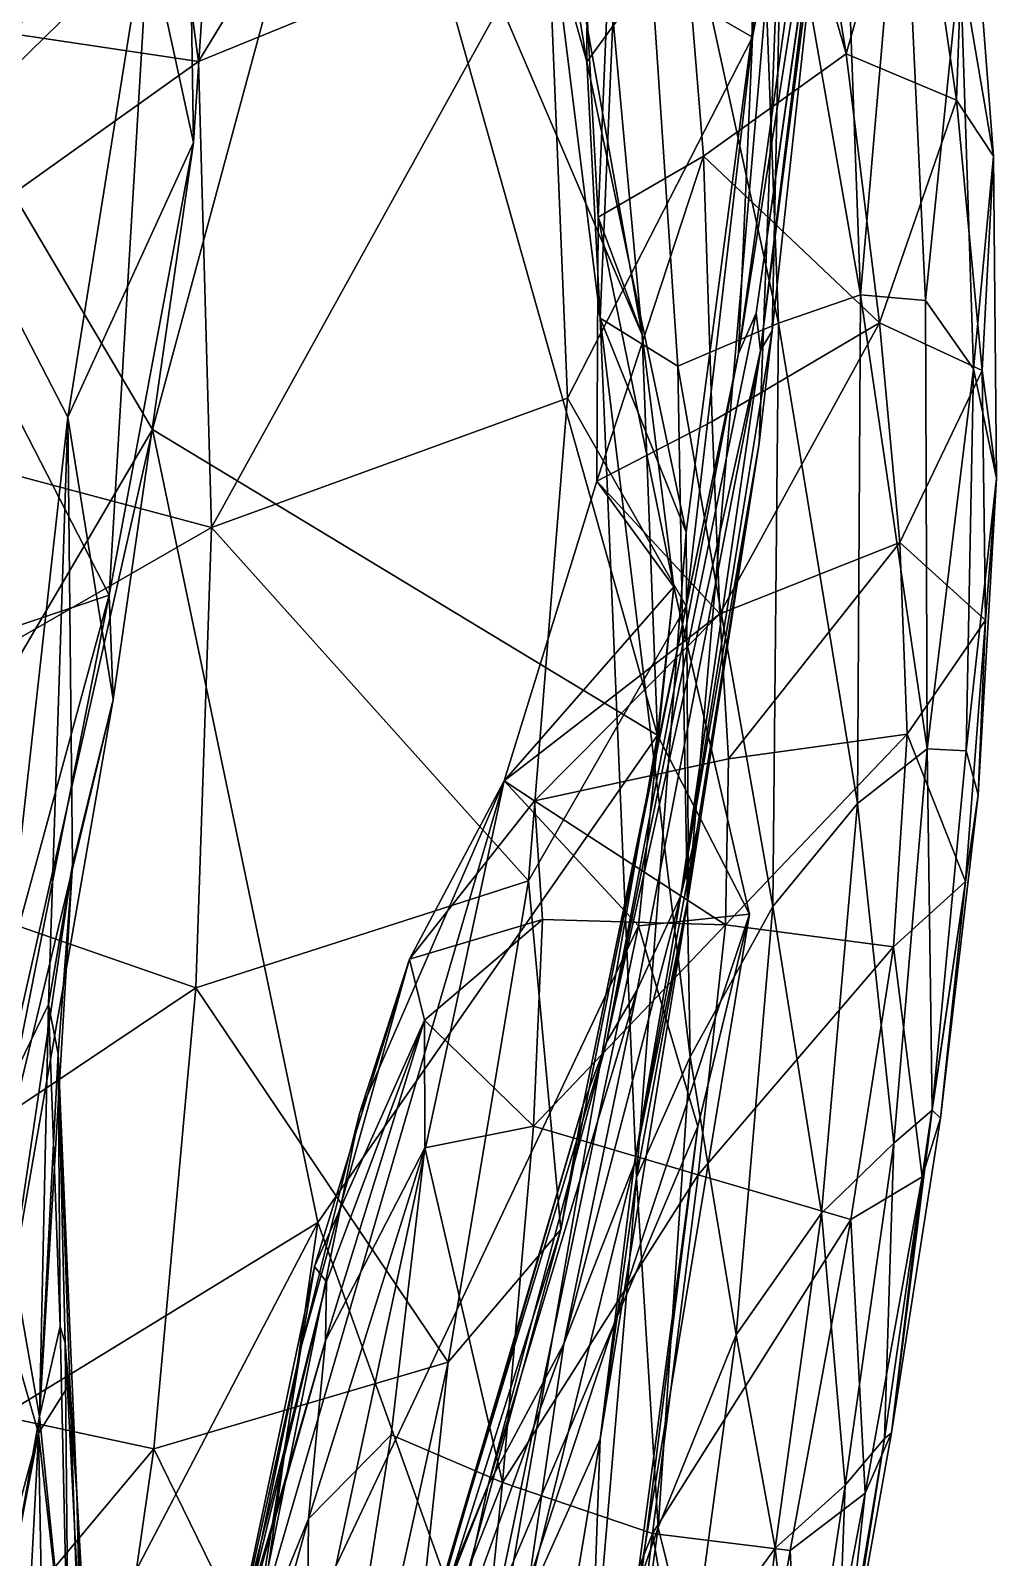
# Model space of a CAD drawing. Extents: x -76 to 76, y -20 to 79.
# Drawn here: x 0.945 to 1.41, y -15.632 to -14.896 of the extents above; entities that cross this region are included whole.
import ezdxf

# ---------------------------------------------------------------- set-up
doc = ezdxf.new("R2010")
doc.units = 0

msp = doc.modelspace()

# ---------------------------------------------------------------- linework, layer by layer
for points in [[(0.9412, -14.53063, 25.77977), (0.90416, -14.96904, 25.70226), (1.01999, -14.72566, 26.1235)], [(1.2365, -14.5577, 25.62868), (1.27637, -14.53371, 25.67104), (1.33787, -14.90751, 25.76843)], [(1.37071, -14.79108, 25.877), (1.33787, -14.90751, 25.76843), (1.27637, -14.53371, 25.67104)], [(1.15782, -14.58485, 25.38477), (1.19522, -14.56262, 25.55366), (1.23951, -15.04292, 25.56967)], [(1.19522, -14.56262, 25.55366), (1.2365, -14.5577, 25.62868), (1.21837, -14.98619, 25.6636)], [(1.19522, -14.56262, 25.55366), (1.21837, -14.98619, 25.6636), (1.23951, -15.04292, 25.56967)], [(1.2365, -14.5577, 25.62868), (1.26916, -14.95683, 25.71421), (1.21837, -14.98619, 25.6636)], [(1.26916, -14.95683, 25.71421), (1.2365, -14.5577, 25.62868), (1.33787, -14.90751, 25.76843)], [(1.15782, -14.58485, 25.38477), (1.23951, -15.04292, 25.56967), (1.10242, -14.72315, 25.20269)], [(1.34887, -14.65341, 27.23069), (1.34815, -14.60802, 27.35336), (1.28593, -15.05191, 27.29022)], [(1.28593, -15.05191, 27.29022), (1.34815, -14.60802, 27.35336), (1.29274, -14.89961, 27.44799)], [(1.286, -14.691, 27.59805), (1.29274, -14.89961, 27.44799), (1.34815, -14.60802, 27.35336)], [(1.21287, -14.91148, 26.73605), (1.14124, -14.65526, 26.67494), (1.21413, -14.67933, 26.8129)], [(1.14124, -14.65526, 26.67494), (1.21287, -14.91148, 26.73605), (1.17529, -14.68046, 26.59315)], [(1.29446, -15.03251, 27.2097), (1.34887, -14.65341, 27.23069), (1.28593, -15.05191, 27.29022)], [(1.34887, -14.65341, 27.23069), (1.29446, -15.03251, 27.2097), (1.33947, -14.71735, 27.13695)], [(1.21287, -14.91148, 26.73605), (1.21413, -14.67933, 26.8129), (1.30781, -14.78148, 26.93208)], [(1.00474, -14.75482, 27.91396), (1.02585, -14.91123, 27.82621), (1.1626, -14.6868, 27.81308)], [(1.02585, -14.91123, 27.82621), (1.19422, -14.84258, 27.69743), (1.1626, -14.6868, 27.81308)], [(1.21287, -14.91148, 26.73605), (1.21938, -15.03495, 26.63038), (1.17529, -14.68046, 26.59315)], [(1.23332, -14.7075, 26.50201), (1.17529, -14.68046, 26.59315), (1.21938, -15.03495, 26.63038)], [(1.286, -14.691, 27.59805), (1.19422, -14.84258, 27.69743), (1.29274, -14.89961, 27.44799)], [(1.2568, -15.05803, 26.5378), (1.23332, -14.7075, 26.50201), (1.21938, -15.03495, 26.63038)], [(1.2568, -15.05803, 26.5378), (1.30524, -15.03736, 26.4457), (1.23332, -14.7075, 26.50201)], [(1.30524, -15.03736, 26.4457), (1.29367, -14.73139, 26.41364), (1.23332, -14.7075, 26.50201)], [(1.039, -14.71336, 26.42065), (1.02346, -14.95019, 26.38716), (1.00178, -14.85049, 26.63881)], [(1.039, -14.71336, 26.42065), (1.01999, -14.72566, 26.1235), (1.02346, -14.95019, 26.38716)], [(1.00376, -15.08852, 25.06716), (0.87522, -14.871, 24.95204), (1.10242, -14.72315, 25.20269)], [(1.00376, -15.08852, 25.06716), (1.10242, -14.72315, 25.20269), (1.24698, -15.23582, 25.4624)], [(1.23951, -15.04292, 25.56967), (1.24698, -15.23582, 25.4624), (1.10242, -14.72315, 25.20269)], [(1.29446, -15.03251, 27.2097), (1.2965, -15.0505, 27.12842), (1.33947, -14.71735, 27.13695)], [(1.33604, -14.72982, 27.04046), (1.33947, -14.71735, 27.13695), (1.2965, -15.0505, 27.12842)], [(0.90416, -14.96904, 25.70226), (0.96294, -15.0826, 26.06565), (1.01999, -14.72566, 26.1235)], [(1.01999, -14.72566, 26.1235), (0.96294, -15.0826, 26.06565), (1.02346, -14.95019, 26.38716)], [(1.34481, -15.02359, 26.35593), (1.33472, -14.75199, 26.33557), (1.29367, -14.73139, 26.41364)], [(1.30524, -15.03736, 26.4457), (1.34481, -15.02359, 26.35593), (1.29367, -14.73139, 26.41364)], [(1.30227, -15.04097, 27.04022), (1.33604, -14.72982, 27.04046), (1.2965, -15.0505, 27.12842)], [(1.33604, -14.72982, 27.04046), (1.30227, -15.04097, 27.04022), (1.30781, -14.78148, 26.93208)], [(1.33472, -14.75199, 26.33557), (1.34481, -15.02359, 26.35593), (1.36494, -14.78824, 26.25742)], [(1.02585, -14.91123, 27.82621), (1.00474, -14.75482, 27.91396), (0.80711, -14.87852, 27.95575)], [(0.72939, -14.77233, 26.82004), (1.00178, -14.85049, 26.63881), (0.88052, -14.96915, 26.66051)], [(1.26077, -15.13801, 26.79997), (1.21287, -14.91148, 26.73605), (1.30781, -14.78148, 26.93208)], [(1.26193, -15.31326, 26.86642), (1.26077, -15.13801, 26.79997), (1.30781, -14.78148, 26.93208)], [(1.29599, -15.09515, 26.95607), (1.26193, -15.31326, 26.86642), (1.30781, -14.78148, 26.93208)], [(1.30227, -15.04097, 27.04022), (1.29599, -15.09515, 26.95607), (1.30781, -14.78148, 26.93208)], [(1.34481, -15.02359, 26.35593), (1.37597, -15.02635, 26.26776), (1.36494, -14.78824, 26.25742)], [(1.3928, -14.8624, 26.19092), (1.36494, -14.78824, 26.25742), (1.37597, -15.02635, 26.26776)], [(1.39103, -14.92991, 25.95288), (1.37071, -14.79108, 25.877), (1.39597, -14.78971, 26.05572)], [(1.39103, -14.92991, 25.95288), (1.39597, -14.78971, 26.05572), (1.40878, -14.95682, 26.1068)], [(1.3928, -14.8624, 26.19092), (1.40878, -14.95682, 26.1068), (1.39597, -14.78971, 26.05572)], [(1.37071, -14.79108, 25.877), (1.39103, -14.92991, 25.95288), (1.33787, -14.90751, 25.76843)], [(1.02585, -14.91123, 27.82621), (1.03211, -15.13573, 27.70535), (1.19422, -14.84258, 27.69743)], [(1.03211, -15.13573, 27.70535), (1.20366, -15.07341, 27.55417), (1.19422, -14.84258, 27.69743)], [(1.19422, -14.84258, 27.69743), (1.20366, -15.07341, 27.55417), (1.29274, -14.89961, 27.44799)], [(0.88052, -14.96915, 26.66051), (1.00178, -14.85049, 26.63881), (0.98285, -15.16838, 26.43496)], [(0.98285, -15.16838, 26.43496), (1.00178, -14.85049, 26.63881), (1.02346, -14.95019, 26.38716)], [(1.39917, -15.05929, 26.20337), (1.3928, -14.8624, 26.19092), (1.37597, -15.02635, 26.26776)], [(1.3928, -14.8624, 26.19092), (1.39917, -15.05929, 26.20337), (1.40878, -14.95682, 26.1068)], [(0.87522, -14.871, 24.95204), (1.00376, -15.08852, 25.06716), (0.74825, -15.52415, 24.87027)], [(1.02585, -14.91123, 27.82621), (0.80711, -14.87852, 27.95575), (0.7985, -15.07339, 27.86524)], [(1.2607, -15.17356, 27.37613), (1.29274, -14.89961, 27.44799), (1.20366, -15.07341, 27.55417)], [(1.2607, -15.17356, 27.37613), (1.28593, -15.05191, 27.29022), (1.29274, -14.89961, 27.44799)], [(1.26916, -14.95683, 25.71421), (1.33787, -14.90751, 25.76843), (1.35385, -15.03714, 25.8564)], [(1.39103, -14.92991, 25.95288), (1.35385, -15.03714, 25.8564), (1.33787, -14.90751, 25.76843)], [(1.03211, -15.13573, 27.70535), (1.02585, -14.91123, 27.82621), (0.7985, -15.07339, 27.86524)], [(1.21287, -14.91148, 26.73605), (1.26077, -15.13801, 26.79997), (1.21938, -15.03495, 26.63038)], [(1.39103, -14.92991, 25.95288), (1.40335, -15.06003, 26.0134), (1.35385, -15.03714, 25.8564)], [(1.40335, -15.06003, 26.0134), (1.39103, -14.92991, 25.95288), (1.40878, -14.95682, 26.1068)], [(0.98475, -15.21855, 26.27774), (1.02346, -14.95019, 26.38716), (0.96294, -15.0826, 26.06565)], [(0.98475, -15.21855, 26.27774), (0.98285, -15.16838, 26.43496), (1.02346, -14.95019, 26.38716)], [(1.27337, -15.08467, 25.80176), (1.2177, -15.1134, 25.7558), (1.26916, -14.95683, 25.71421)], [(1.2177, -15.1134, 25.7558), (1.21837, -14.98619, 25.6636), (1.26916, -14.95683, 25.71421)], [(1.27337, -15.08467, 25.80176), (1.26916, -14.95683, 25.71421), (1.35385, -15.03714, 25.8564)], [(1.39917, -15.05929, 26.20337), (1.41022, -15.11193, 26.12701), (1.40878, -14.95682, 26.1068)], [(1.40335, -15.06003, 26.0134), (1.40878, -14.95682, 26.1068), (1.41022, -15.11193, 26.12701)], [(0.92538, -15.1876, 26.50367), (0.88052, -14.96915, 26.66051), (0.98285, -15.16838, 26.43496)], [(0.92478, -15.42457, 25.90641), (0.96294, -15.0826, 26.06565), (0.90416, -14.96904, 25.70226)], [(1.2177, -15.1134, 25.7558), (1.25491, -15.16426, 25.68869), (1.21837, -14.98619, 25.6636)], [(1.25491, -15.16426, 25.68869), (1.23951, -15.04292, 25.56967), (1.21837, -14.98619, 25.6636)], [(1.34481, -15.02359, 26.35593), (1.30524, -15.03736, 26.4457), (1.34324, -15.26871, 26.37548)], [(1.34481, -15.02359, 26.35593), (1.34324, -15.26871, 26.37548), (1.37686, -15.24227, 26.27754)], [(1.37597, -15.02635, 26.26776), (1.34481, -15.02359, 26.35593), (1.37686, -15.24227, 26.27754)], [(1.29446, -15.03251, 27.2097), (1.22248, -15.38364, 27.1729), (1.2965, -15.0505, 27.12842)], [(1.29446, -15.03251, 27.2097), (1.28593, -15.05191, 27.29022), (1.22248, -15.38364, 27.1729)], [(1.39917, -15.05929, 26.20337), (1.37597, -15.02635, 26.26776), (1.37686, -15.24227, 26.27754)], [(1.2568, -15.05803, 26.5378), (1.21938, -15.03495, 26.63038), (1.26263, -15.39068, 26.5627)], [(1.21938, -15.03495, 26.63038), (1.23693, -15.44886, 26.66755), (1.26263, -15.39068, 26.5627)], [(1.26077, -15.13801, 26.79997), (1.23693, -15.44886, 26.66755), (1.21938, -15.03495, 26.63038)], [(1.30524, -15.03736, 26.4457), (1.2568, -15.05803, 26.5378), (1.30258, -15.31829, 26.47392)], [(1.27337, -15.08467, 25.80176), (1.35385, -15.03714, 25.8564), (1.27707, -15.17735, 25.87282)], [(1.35385, -15.03714, 25.8564), (1.36372, -15.14294, 25.92688), (1.27707, -15.17735, 25.87282)], [(1.30524, -15.03736, 26.4457), (1.30258, -15.31829, 26.47392), (1.34324, -15.26871, 26.37548)], [(1.40335, -15.06003, 26.0134), (1.36372, -15.14294, 25.92688), (1.35385, -15.03714, 25.8564)], [(1.23951, -15.04292, 25.56967), (1.25491, -15.16426, 25.68869), (1.24698, -15.23582, 25.4624)], [(1.30227, -15.04097, 27.04022), (1.2965, -15.0505, 27.12842), (1.25822, -15.31291, 27.02026)], [(1.30227, -15.04097, 27.04022), (1.25822, -15.31291, 27.02026), (1.29599, -15.09515, 26.95607)], [(1.28593, -15.05191, 27.29022), (1.21115, -15.41373, 27.24931), (1.22248, -15.38364, 27.1729)], [(1.28593, -15.05191, 27.29022), (1.2607, -15.17356, 27.37613), (1.21115, -15.41373, 27.24931)], [(1.22248, -15.38364, 27.1729), (1.23723, -15.3584, 27.10024), (1.2965, -15.0505, 27.12842)], [(1.2965, -15.0505, 27.12842), (1.23723, -15.3584, 27.10024), (1.25822, -15.31291, 27.02026)], [(1.2568, -15.05803, 26.5378), (1.26263, -15.39068, 26.5627), (1.30258, -15.31829, 26.47392)], [(1.40335, -15.06003, 26.0134), (1.40489, -15.1804, 26.03594), (1.36372, -15.14294, 25.92688)], [(1.3957, -15.24322, 26.21246), (1.39917, -15.05929, 26.20337), (1.37686, -15.24227, 26.27754)], [(1.39917, -15.05929, 26.20337), (1.3957, -15.24322, 26.21246), (1.41022, -15.11193, 26.12701)], [(1.40489, -15.1804, 26.03594), (1.40335, -15.06003, 26.0134), (1.41022, -15.11193, 26.12701)], [(1.03211, -15.13573, 27.70535), (0.7985, -15.07339, 27.86524), (0.78907, -15.27562, 27.79156)], [(1.1849, -15.30594, 27.48448), (1.20366, -15.07341, 27.55417), (1.03211, -15.13573, 27.70535)], [(1.1849, -15.30594, 27.48448), (1.2607, -15.17356, 27.37613), (1.20366, -15.07341, 27.55417)], [(0.95362, -15.36543, 26.01542), (0.96294, -15.0826, 26.06565), (0.92478, -15.42457, 25.90641)], [(0.96518, -15.29819, 26.10476), (0.96294, -15.0826, 26.06565), (0.95362, -15.36543, 26.01542)], [(0.96518, -15.29819, 26.10476), (0.98475, -15.21855, 26.27774), (0.96294, -15.0826, 26.06565)], [(1.27337, -15.08467, 25.80176), (1.27707, -15.17735, 25.87282), (1.2177, -15.1134, 25.7558)], [(1.00376, -15.08852, 25.06716), (0.89081, -15.58843, 24.98974), (0.74825, -15.52415, 24.87027)], [(1.00376, -15.08852, 25.06716), (1.08337, -15.47055, 25.35118), (0.89081, -15.58843, 24.98974)], [(1.08337, -15.47055, 25.35118), (1.00376, -15.08852, 25.06716), (1.24698, -15.23582, 25.4624)], [(1.25822, -15.31291, 27.02026), (1.266, -15.28096, 26.96808), (1.29599, -15.09515, 26.95607)], [(1.26193, -15.31326, 26.86642), (1.29599, -15.09515, 26.95607), (1.266, -15.28096, 26.96808)], [(1.25491, -15.16426, 25.68869), (1.2177, -15.1134, 25.7558), (1.17311, -15.25767, 25.84238)], [(1.27707, -15.17735, 25.87282), (1.17311, -15.25767, 25.84238), (1.2177, -15.1134, 25.7558)], [(1.3957, -15.24322, 26.21246), (1.40134, -15.26455, 26.14023), (1.41022, -15.11193, 26.12701)], [(1.40489, -15.1804, 26.03594), (1.41022, -15.11193, 26.12701), (1.40134, -15.26455, 26.14023)], [(1.02466, -15.35752, 27.63235), (1.03211, -15.13573, 27.70535), (0.78907, -15.27562, 27.79156)], [(1.02466, -15.35752, 27.63235), (1.1849, -15.30594, 27.48448), (1.03211, -15.13573, 27.70535)], [(1.26077, -15.13801, 26.79997), (1.26193, -15.31326, 26.86642), (1.23693, -15.44886, 26.66755)], [(1.28121, -15.24709, 25.90299), (1.27707, -15.17735, 25.87282), (1.36372, -15.14294, 25.92688)], [(1.36721, -15.23529, 25.95337), (1.28121, -15.24709, 25.90299), (1.36372, -15.14294, 25.92688)], [(1.40489, -15.1804, 26.03594), (1.36721, -15.23529, 25.95337), (1.36372, -15.14294, 25.92688)], [(1.23787, -15.32766, 25.77538), (1.25491, -15.16426, 25.68869), (1.17311, -15.25767, 25.84238)], [(1.25491, -15.16426, 25.68869), (1.23787, -15.32766, 25.77538), (1.29125, -15.32201, 25.62943)], [(1.25491, -15.16426, 25.68869), (1.29125, -15.32201, 25.62943), (1.24698, -15.23582, 25.4624)], [(0.92538, -15.1876, 26.50367), (0.98285, -15.16838, 26.43496), (0.88995, -15.50879, 26.36814)], [(0.98285, -15.16838, 26.43496), (0.91754, -15.49813, 26.30595), (0.88995, -15.50879, 26.36814)], [(0.98285, -15.16838, 26.43496), (0.98475, -15.21855, 26.27774), (0.91754, -15.49813, 26.30595)], [(1.18771, -15.26741, 25.88783), (1.17311, -15.25767, 25.84238), (1.27707, -15.17735, 25.87282)], [(1.2607, -15.17356, 27.37613), (1.1849, -15.30594, 27.48448), (1.2004, -15.47379, 27.34056)], [(1.28121, -15.24709, 25.90299), (1.18771, -15.26741, 25.88783), (1.27707, -15.17735, 25.87282)], [(1.2607, -15.17356, 27.37613), (1.2004, -15.47379, 27.34056), (1.21115, -15.41373, 27.24931)], [(1.40489, -15.1804, 26.03594), (1.39537, -15.30621, 26.04639), (1.36721, -15.23529, 25.95337)], [(1.39537, -15.30621, 26.04639), (1.40489, -15.1804, 26.03594), (1.40134, -15.26455, 26.14023)], [(0.98475, -15.21855, 26.27774), (0.93291, -15.5165, 26.18385), (0.91754, -15.49813, 26.30595)], [(0.98475, -15.21855, 26.27774), (0.96518, -15.29819, 26.10476), (0.93291, -15.5165, 26.18385)], [(1.08337, -15.47055, 25.35118), (1.24698, -15.23582, 25.4624), (1.16589, -15.70121, 25.49845)], [(1.16589, -15.70121, 25.49845), (1.24698, -15.23582, 25.4624), (1.29125, -15.32201, 25.62943)], [(1.28121, -15.24709, 25.90299), (1.36721, -15.23529, 25.95337), (1.27975, -15.32716, 25.91779)], [(1.36721, -15.23529, 25.95337), (1.36057, -15.33777, 25.96476), (1.27975, -15.32716, 25.91779)], [(1.39537, -15.30621, 26.04639), (1.36057, -15.33777, 25.96476), (1.36721, -15.23529, 25.95337)], [(1.36081, -15.43225, 26.28048), (1.37686, -15.24227, 26.27754), (1.34324, -15.26871, 26.37548)], [(1.36081, -15.43225, 26.28048), (1.37925, -15.41644, 26.20945), (1.37686, -15.24227, 26.27754)], [(1.37925, -15.41644, 26.20945), (1.3957, -15.24322, 26.21246), (1.37686, -15.24227, 26.27754)], [(1.3957, -15.24322, 26.21246), (1.37925, -15.41644, 26.20945), (1.40134, -15.26455, 26.14023)], [(1.28121, -15.24709, 25.90299), (1.27975, -15.32716, 25.91779), (1.18771, -15.26741, 25.88783)], [(1.05264, -15.67093, 25.87075), (1.09211, -15.63608, 25.8348), (1.17311, -15.25767, 25.84238)], [(1.10347, -15.418, 25.88439), (1.05264, -15.67093, 25.87075), (1.17311, -15.25767, 25.84238)], [(1.23787, -15.32766, 25.77538), (1.17311, -15.25767, 25.84238), (1.09211, -15.63608, 25.8348)], [(1.12753, -15.34364, 25.89154), (1.10347, -15.418, 25.88439), (1.17311, -15.25767, 25.84238)], [(1.18771, -15.26741, 25.88783), (1.12753, -15.34364, 25.89154), (1.17311, -15.25767, 25.84238)], [(1.12753, -15.34364, 25.89154), (1.18771, -15.26741, 25.88783), (1.19157, -15.32454, 25.90584)], [(1.27975, -15.32716, 25.91779), (1.19157, -15.32454, 25.90584), (1.18771, -15.26741, 25.88783)], [(1.32598, -15.46594, 26.37991), (1.34324, -15.26871, 26.37548), (1.30258, -15.31829, 26.47392)], [(1.32598, -15.46594, 26.37991), (1.36081, -15.43225, 26.28048), (1.34324, -15.26871, 26.37548)], [(1.37925, -15.41644, 26.20945), (1.3832, -15.42018, 26.13524), (1.40134, -15.26455, 26.14023)], [(1.39537, -15.30621, 26.04639), (1.40134, -15.26455, 26.14023), (1.3832, -15.42018, 26.13524)], [(1.02466, -15.35752, 27.63235), (0.78907, -15.27562, 27.79156), (0.76865, -15.52891, 27.71916)], [(1.2358, -15.44261, 26.93161), (1.266, -15.28096, 26.96808), (1.25822, -15.31291, 27.02026)], [(1.2358, -15.44261, 26.93161), (1.26193, -15.31326, 26.86642), (1.266, -15.28096, 26.96808)], [(0.96518, -15.29819, 26.10476), (0.94884, -15.57189, 26.03961), (0.93291, -15.5165, 26.18385)], [(0.96518, -15.29819, 26.10476), (0.95827, -15.38926, 26.02012), (0.94884, -15.57189, 26.03961)], [(0.95827, -15.38926, 26.02012), (0.96518, -15.29819, 26.10476), (0.95362, -15.36543, 26.01542)], [(1.1849, -15.30594, 27.48448), (1.02466, -15.35752, 27.63235), (1.14616, -15.53775, 27.44965)], [(1.1849, -15.30594, 27.48448), (1.14616, -15.53775, 27.44965), (1.2004, -15.47379, 27.34056)], [(1.20182, -15.52889, 26.99199), (1.2358, -15.44261, 26.93161), (1.25822, -15.31291, 27.02026)], [(1.20182, -15.52889, 26.99199), (1.25822, -15.31291, 27.02026), (1.23723, -15.3584, 27.10024)], [(1.39537, -15.30621, 26.04639), (1.37452, -15.44854, 26.04031), (1.36057, -15.33777, 25.96476)], [(1.37452, -15.44854, 26.04031), (1.39537, -15.30621, 26.04639), (1.3832, -15.42018, 26.13524)], [(1.26193, -15.31326, 26.86642), (1.2358, -15.44261, 26.93161), (1.21932, -15.57482, 26.78704)], [(1.26193, -15.31326, 26.86642), (1.21932, -15.57482, 26.78704), (1.23693, -15.44886, 26.66755)], [(1.2848, -15.52464, 26.47927), (1.30258, -15.31829, 26.47392), (1.26263, -15.39068, 26.5627)], [(1.2848, -15.52464, 26.47927), (1.32598, -15.46594, 26.37991), (1.30258, -15.31829, 26.47392)], [(1.17024, -15.65109, 25.80709), (1.23787, -15.32766, 25.77538), (1.09211, -15.63608, 25.8348)], [(1.1347, -15.373, 25.89346), (1.12753, -15.34364, 25.89154), (1.19157, -15.32454, 25.90584)], [(1.1347, -15.373, 25.89346), (1.19157, -15.32454, 25.90584), (1.18724, -15.42411, 25.91383)], [(1.23304, -15.67439, 25.62341), (1.16589, -15.70121, 25.49845), (1.29125, -15.32201, 25.62943)], [(1.23787, -15.32766, 25.77538), (1.17024, -15.65109, 25.80709), (1.26635, -15.42426, 25.72169)], [(1.18724, -15.42411, 25.91383), (1.19157, -15.32454, 25.90584), (1.27975, -15.32716, 25.91779)], [(1.26662, -15.44752, 25.92147), (1.18724, -15.42411, 25.91383), (1.27975, -15.32716, 25.91779)], [(1.23304, -15.67439, 25.62341), (1.29125, -15.32201, 25.62943), (1.26635, -15.42426, 25.72169)], [(1.23787, -15.32766, 25.77538), (1.26635, -15.42426, 25.72169), (1.29125, -15.32201, 25.62943)], [(1.26662, -15.44752, 25.92147), (1.27975, -15.32716, 25.91779), (1.36057, -15.33777, 25.96476)], [(1.34005, -15.46904, 25.96018), (1.26662, -15.44752, 25.92147), (1.36057, -15.33777, 25.96476)], [(1.37452, -15.44854, 26.04031), (1.34005, -15.46904, 25.96018), (1.36057, -15.33777, 25.96476)], [(1.12753, -15.34364, 25.89154), (1.08179, -15.49176, 25.90216), (1.07538, -15.53031, 25.90929)], [(1.10347, -15.418, 25.88439), (1.12753, -15.34364, 25.89154), (1.07538, -15.53031, 25.90929)], [(1.12753, -15.34364, 25.89154), (1.1347, -15.373, 25.89346), (1.08179, -15.49176, 25.90216)], [(1.00435, -15.57953, 27.57961), (1.02466, -15.35752, 27.63235), (0.76865, -15.52891, 27.71916)], [(1.02466, -15.35752, 27.63235), (1.00435, -15.57953, 27.57961), (1.14616, -15.53775, 27.44965)], [(1.16549, -15.59702, 27.05893), (1.20182, -15.52889, 26.99199), (1.23723, -15.3584, 27.10024)], [(1.16549, -15.59702, 27.05893), (1.23723, -15.3584, 27.10024), (1.22248, -15.38364, 27.1729)], [(0.9494, -15.56396, 25.95435), (0.95362, -15.36543, 26.01542), (0.92478, -15.42457, 25.90641)], [(0.95362, -15.36543, 26.01542), (0.9494, -15.56396, 25.95435), (0.95932, -15.5206, 25.98519)], [(0.95827, -15.38926, 26.02012), (0.95362, -15.36543, 26.01542), (0.95932, -15.5206, 25.98519)], [(1.1347, -15.373, 25.89346), (1.08756, -15.49912, 25.88607), (1.08179, -15.49176, 25.90216)], [(1.13489, -15.43452, 25.89991), (1.08701, -15.52735, 25.88978), (1.1347, -15.373, 25.89346)], [(1.08701, -15.52735, 25.88978), (1.08756, -15.49912, 25.88607), (1.1347, -15.373, 25.89346)], [(1.13489, -15.43452, 25.89991), (1.1347, -15.373, 25.89346), (1.18724, -15.42411, 25.91383)], [(1.13228, -15.68091, 27.12327), (1.16549, -15.59702, 27.05893), (1.22248, -15.38364, 27.1729)], [(1.13228, -15.68091, 27.12327), (1.22248, -15.38364, 27.1729), (1.21115, -15.41373, 27.24931)], [(0.95827, -15.38926, 26.02012), (0.96394, -15.54808, 25.97807), (0.94884, -15.57189, 26.03961)], [(0.95827, -15.38926, 26.02012), (0.96167, -15.52842, 25.97503), (0.96727, -15.60102, 25.94523)], [(0.96167, -15.52842, 25.97503), (0.95827, -15.38926, 26.02012), (0.95932, -15.5206, 25.98519)], [(0.96394, -15.54808, 25.97807), (0.95827, -15.38926, 26.02012), (0.96727, -15.60102, 25.94523)], [(1.24726, -15.61738, 26.56461), (1.26263, -15.39068, 26.5627), (1.23693, -15.44886, 26.66755)], [(1.24726, -15.61738, 26.56461), (1.2848, -15.52464, 26.47927), (1.26263, -15.39068, 26.5627)], [(1.11399, -15.74688, 27.19883), (1.13228, -15.68091, 27.12327), (1.21115, -15.41373, 27.24931)], [(1.11399, -15.74688, 27.19883), (1.21115, -15.41373, 27.24931), (1.2004, -15.47379, 27.34056)], [(1.05264, -15.67093, 25.87075), (1.10347, -15.418, 25.88439), (1.07538, -15.53031, 25.90929)], [(1.37925, -15.41644, 26.20945), (1.36081, -15.43225, 26.28048), (1.35622, -15.57452, 26.20024)], [(1.37925, -15.41644, 26.20945), (1.35622, -15.57452, 26.20024), (1.35964, -15.57174, 26.12372)], [(1.3832, -15.42018, 26.13524), (1.37925, -15.41644, 26.20945), (1.35964, -15.57174, 26.12372)], [(1.37452, -15.44854, 26.04031), (1.3832, -15.42018, 26.13524), (1.35964, -15.57174, 26.12372)], [(0.9494, -15.56396, 25.95435), (0.92478, -15.42457, 25.90641), (0.89242, -15.88466, 25.83926)], [(1.13489, -15.43452, 25.89991), (1.18724, -15.42411, 25.91383), (1.17233, -15.59577, 25.91692)], [(1.17024, -15.65109, 25.80709), (1.23467, -15.67718, 25.74964), (1.26635, -15.42426, 25.72169)], [(1.18724, -15.42411, 25.91383), (1.26662, -15.44752, 25.92147), (1.17233, -15.59577, 25.91692)], [(1.23467, -15.67718, 25.74964), (1.23304, -15.67439, 25.62341), (1.26635, -15.42426, 25.72169)], [(1.13489, -15.43452, 25.89991), (1.11872, -15.57272, 25.8989), (1.07896, -15.61315, 25.87987)], [(1.08701, -15.52735, 25.88978), (1.13489, -15.43452, 25.89991), (1.07896, -15.61315, 25.87987)], [(1.11872, -15.57272, 25.8989), (1.13489, -15.43452, 25.89991), (1.17233, -15.59577, 25.91692)], [(1.36081, -15.43225, 26.28048), (1.32598, -15.46594, 26.37991), (1.33734, -15.59693, 26.27594)], [(1.36081, -15.43225, 26.28048), (1.33734, -15.59693, 26.27594), (1.35622, -15.57452, 26.20024)], [(1.2358, -15.44261, 26.93161), (1.20182, -15.52889, 26.99199), (1.18345, -15.6551, 26.89779)], [(1.2358, -15.44261, 26.93161), (1.18345, -15.6551, 26.89779), (1.21932, -15.57482, 26.78704)], [(1.26662, -15.44752, 25.92147), (1.24456, -15.62036, 25.92174), (1.17233, -15.59577, 25.91692)], [(1.21446, -15.71265, 26.63581), (1.23693, -15.44886, 26.66755), (1.21932, -15.57482, 26.78704)], [(1.21446, -15.71265, 26.63581), (1.24726, -15.61738, 26.56461), (1.23693, -15.44886, 26.66755)], [(1.26662, -15.44752, 25.92147), (1.34005, -15.46904, 25.96018), (1.24456, -15.62036, 25.92174)], [(1.37452, -15.44854, 26.04031), (1.34691, -15.60085, 26.03096), (1.34005, -15.46904, 25.96018)], [(1.34691, -15.60085, 26.03096), (1.37452, -15.44854, 26.04031), (1.35964, -15.57174, 26.12372)], [(1.32598, -15.46594, 26.37991), (1.2848, -15.52464, 26.47927), (1.3037, -15.6274, 26.37267)], [(1.32598, -15.46594, 26.37991), (1.3037, -15.6274, 26.37267), (1.33734, -15.59693, 26.27594)], [(1.08337, -15.47055, 25.35118), (0.97481, -15.6782, 25.2848), (0.89081, -15.58843, 24.98974)], [(1.08337, -15.47055, 25.35118), (1.03373, -15.81488, 25.42651), (0.97481, -15.6782, 25.2848)], [(1.03373, -15.81488, 25.42651), (1.08337, -15.47055, 25.35118), (1.16589, -15.70121, 25.49845)], [(1.12241, -15.76124, 27.2994), (1.11399, -15.74688, 27.19883), (1.2004, -15.47379, 27.34056)], [(1.12241, -15.76124, 27.2994), (1.2004, -15.47379, 27.34056), (1.14616, -15.53775, 27.44965)], [(1.34005, -15.46904, 25.96018), (1.31092, -15.62844, 25.95307), (1.24456, -15.62036, 25.92174)], [(1.34691, -15.60085, 26.03096), (1.31092, -15.62844, 25.95307), (1.34005, -15.46904, 25.96018)], [(1.03162, -15.72954, 25.91291), (1.08179, -15.49176, 25.90216), (1.08756, -15.49912, 25.88607)], [(1.08179, -15.49176, 25.90216), (1.03162, -15.72954, 25.91291), (1.07538, -15.53031, 25.90929)], [(1.02853, -15.73411, 25.9101), (1.08756, -15.49912, 25.88607), (1.08701, -15.52735, 25.88978)], [(1.02853, -15.73411, 25.9101), (1.03162, -15.72954, 25.91291), (1.08756, -15.49912, 25.88607)], [(0.87779, -15.83585, 26.19275), (0.93291, -15.5165, 26.18385), (0.94884, -15.57189, 26.03961)], [(0.9494, -15.56396, 25.95435), (0.96336, -15.70093, 25.92724), (0.95932, -15.5206, 25.98519)], [(0.96167, -15.52842, 25.97503), (0.95932, -15.5206, 25.98519), (0.96336, -15.70093, 25.92724)], [(1.2848, -15.52464, 26.47927), (1.24726, -15.61738, 26.56461), (1.26353, -15.68287, 26.46818)], [(1.2848, -15.52464, 26.47927), (1.26353, -15.68287, 26.46818), (1.3037, -15.6274, 26.37267)], [(1.00435, -15.57953, 27.57961), (0.76865, -15.52891, 27.71916), (0.80059, -15.82299, 27.59691)], [(0.97305, -15.75163, 25.92331), (0.96167, -15.52842, 25.97503), (0.96336, -15.70093, 25.92724)], [(0.96167, -15.52842, 25.97503), (0.97305, -15.75163, 25.92331), (0.96727, -15.60102, 25.94523)], [(1.02102, -15.755, 25.9009), (1.08701, -15.52735, 25.88978), (1.07896, -15.61315, 25.87987)], [(1.02102, -15.755, 25.9009), (1.02853, -15.73411, 25.9101), (1.08701, -15.52735, 25.88978)], [(1.03162, -15.72954, 25.91291), (1.03731, -15.7157, 25.90407), (1.07538, -15.53031, 25.90929)], [(1.03731, -15.7157, 25.90407), (1.05264, -15.67093, 25.87075), (1.07538, -15.53031, 25.90929)], [(1.20182, -15.52889, 26.99199), (1.14804, -15.67744, 26.96497), (1.18345, -15.6551, 26.89779)], [(1.20182, -15.52889, 26.99199), (1.16549, -15.59702, 27.05893), (1.14804, -15.67744, 26.96497)], [(1.09569, -15.76638, 27.41098), (1.14616, -15.53775, 27.44965), (1.00435, -15.57953, 27.57961)], [(1.09569, -15.76638, 27.41098), (1.12241, -15.76124, 27.2994), (1.14616, -15.53775, 27.44965)], [(0.96394, -15.54808, 25.97807), (0.97119, -15.76771, 25.95885), (0.94884, -15.57189, 26.03961)], [(0.97119, -15.76771, 25.95885), (0.96394, -15.54808, 25.97807), (0.96727, -15.60102, 25.94523)], [(0.9276, -15.97237, 25.8665), (0.9494, -15.56396, 25.95435), (0.89242, -15.88466, 25.83926)], [(0.9494, -15.56396, 25.95435), (0.9276, -15.97237, 25.8665), (0.96336, -15.70093, 25.92724)], [(0.89507, -15.85134, 26.09584), (0.87779, -15.83585, 26.19275), (0.94884, -15.57189, 26.03961)], [(0.89507, -15.85134, 26.09584), (0.94884, -15.57189, 26.03961), (0.9534, -15.8122, 25.98112)], [(0.97119, -15.76771, 25.95885), (0.9534, -15.8122, 25.98112), (0.94884, -15.57189, 26.03961)], [(1.07683, -15.83738, 25.88346), (1.11872, -15.57272, 25.8989), (1.17233, -15.59577, 25.91692)], [(1.11872, -15.57272, 25.8989), (1.07683, -15.83738, 25.88346), (1.07896, -15.61315, 25.87987)], [(1.18743, -15.76671, 26.73319), (1.21932, -15.57482, 26.78704), (1.18345, -15.6551, 26.89779)], [(1.18743, -15.76671, 26.73319), (1.21446, -15.71265, 26.63581), (1.21932, -15.57482, 26.78704)], [(1.33296, -15.71378, 26.19522), (1.35622, -15.57452, 26.20024), (1.33734, -15.59693, 26.27594)], [(1.33296, -15.71378, 26.19522), (1.33453, -15.71328, 26.12753), (1.35622, -15.57452, 26.20024)], [(1.33453, -15.71328, 26.12753), (1.35964, -15.57174, 26.12372), (1.35622, -15.57452, 26.20024)], [(1.34691, -15.60085, 26.03096), (1.35964, -15.57174, 26.12372), (1.33453, -15.71328, 26.12753)], [(0.972, -15.80468, 27.51957), (1.00435, -15.57953, 27.57961), (0.80059, -15.82299, 27.59691)], [(0.972, -15.80468, 27.51957), (1.09569, -15.76638, 27.41098), (1.00435, -15.57953, 27.57961)], [(0.89081, -15.58843, 24.98974), (0.97481, -15.6782, 25.2848), (0.90523, -15.95887, 25.34263)], [(1.14446, -15.87026, 25.88166), (1.07683, -15.83738, 25.88346), (1.17233, -15.59577, 25.91692)], [(1.16549, -15.59702, 27.05893), (1.10113, -15.75251, 27.02139), (1.14804, -15.67744, 26.96497)], [(1.16549, -15.59702, 27.05893), (1.13228, -15.68091, 27.12327), (1.10113, -15.75251, 27.02139)], [(1.14446, -15.87026, 25.88166), (1.17233, -15.59577, 25.91692), (1.24456, -15.62036, 25.92174)], [(1.31595, -15.73837, 26.26405), (1.33734, -15.59693, 26.27594), (1.3037, -15.6274, 26.37267)], [(1.31595, -15.73837, 26.26405), (1.33296, -15.71378, 26.19522), (1.33734, -15.59693, 26.27594)], [(0.97305, -15.75163, 25.92331), (0.97637, -15.7595, 25.9364), (0.96727, -15.60102, 25.94523)], [(0.97637, -15.7595, 25.9364), (0.97119, -15.76771, 25.95885), (0.96727, -15.60102, 25.94523)], [(1.34691, -15.60085, 26.03096), (1.3171, -15.75861, 26.02988), (1.31092, -15.62844, 25.95307)], [(1.3171, -15.75861, 26.02988), (1.34691, -15.60085, 26.03096), (1.33453, -15.71328, 26.12753)], [(1.03011, -15.78937, 25.88459), (1.02102, -15.755, 25.9009), (1.07896, -15.61315, 25.87987)], [(1.07683, -15.83738, 25.88346), (1.03011, -15.78937, 25.88459), (1.07896, -15.61315, 25.87987)], [(1.21628, -15.85965, 25.90179), (1.14446, -15.87026, 25.88166), (1.24456, -15.62036, 25.92174)], [(1.24726, -15.61738, 26.56461), (1.21446, -15.71265, 26.63581), (1.22503, -15.78034, 26.54664)], [(1.21628, -15.85965, 25.90179), (1.24456, -15.62036, 25.92174), (1.27844, -15.81775, 25.94692)], [(1.24726, -15.61738, 26.56461), (1.22503, -15.78034, 26.54664), (1.26353, -15.68287, 26.46818)], [(1.24456, -15.62036, 25.92174), (1.31092, -15.62844, 25.95307), (1.27844, -15.81775, 25.94692)], [(1.28705, -15.76509, 26.36323), (1.3037, -15.6274, 26.37267), (1.26353, -15.68287, 26.46818)], [(1.3171, -15.75861, 26.02988), (1.27844, -15.81775, 25.94692), (1.31092, -15.62844, 25.95307)], [(1.28705, -15.76509, 26.36323), (1.31595, -15.73837, 26.26405), (1.3037, -15.6274, 26.37267)]]:
    msp.add_3dface(points)

doc.saveas('drawing.dxf')
